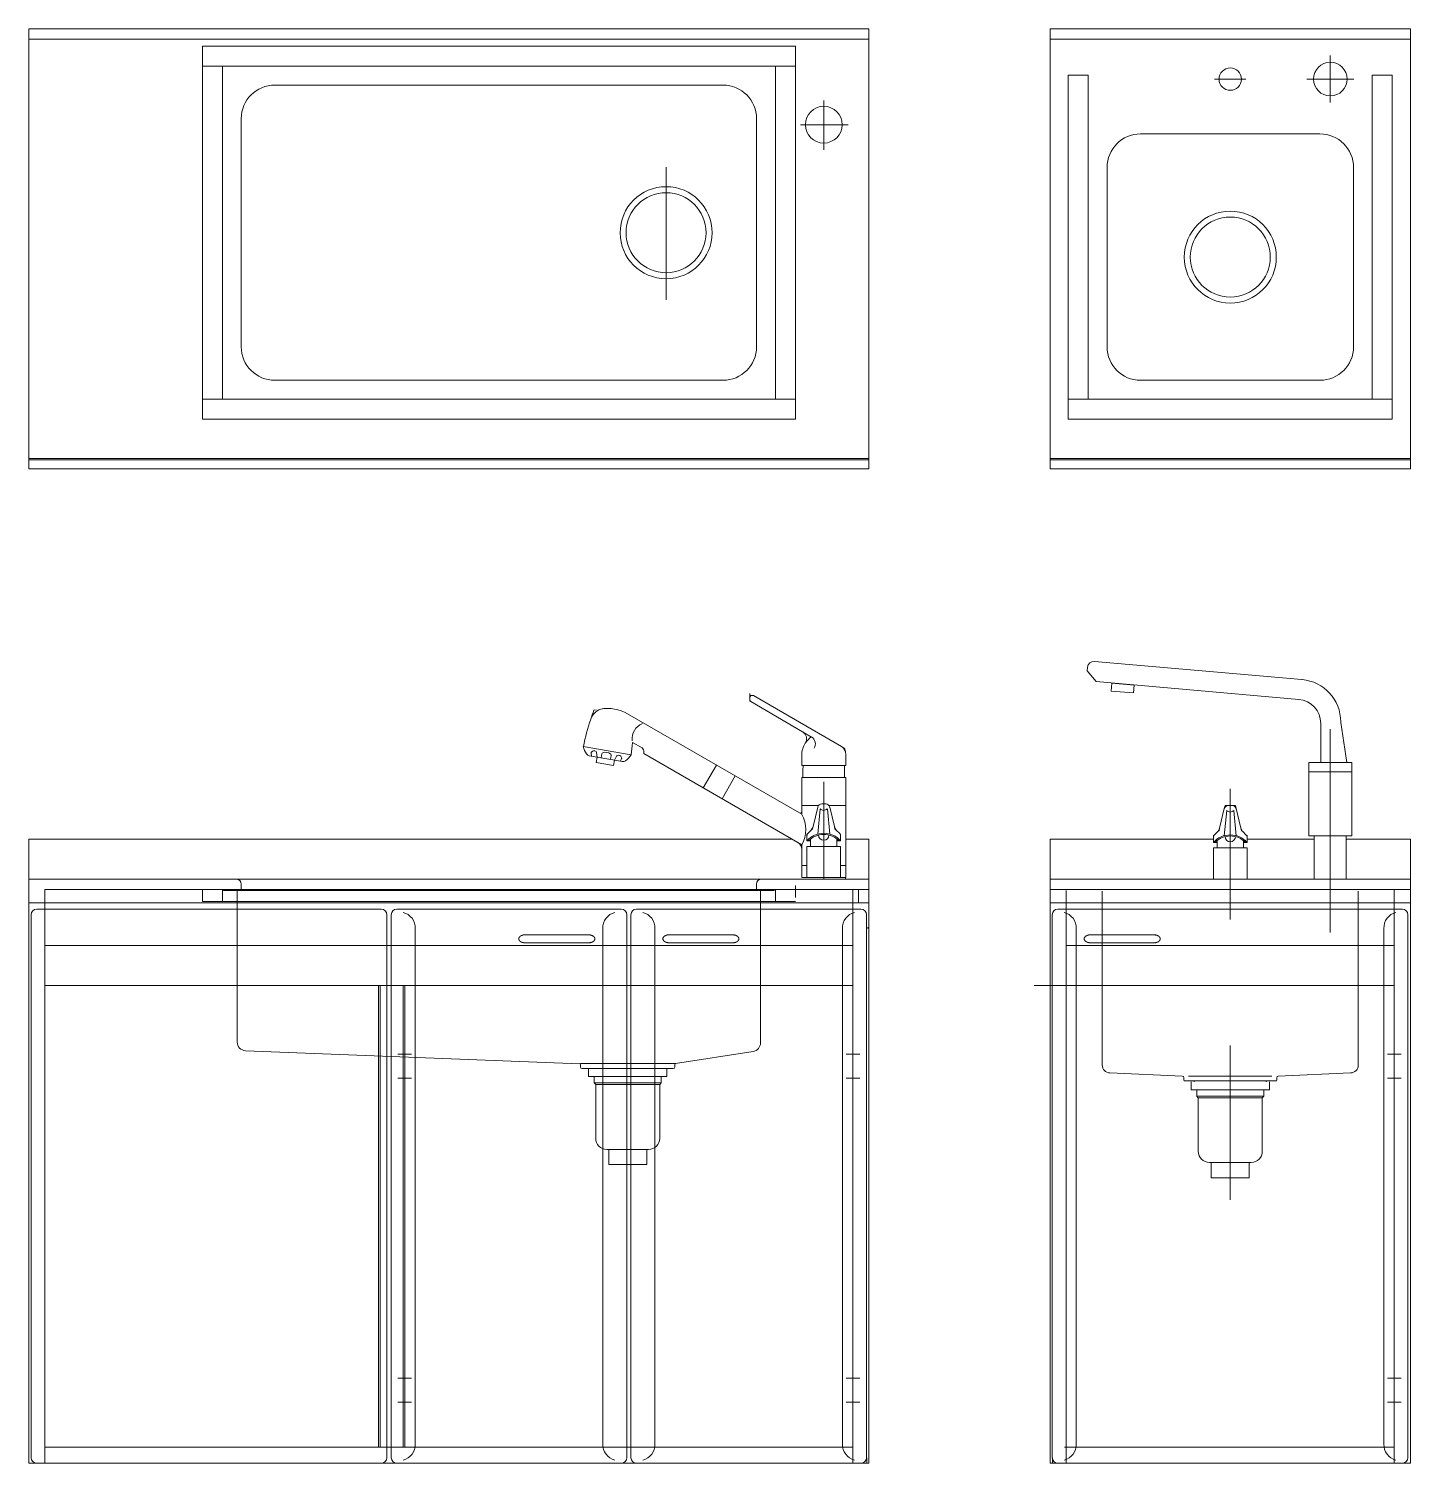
# Model space of a CAD drawing. Header units: metres. Extents: x 250.9 to 296.3, y -151.6 to -124.3.
# Drawn here: x 294.324 to 296.05, y -150.49 to -148.697 of the extents above; entities that cross this region are included whole.
import ezdxf

# ---------------------------------------------------------------- set-up
doc = ezdxf.new("R2010")
doc.units = ezdxf.units.M
doc.header["$MEASUREMENT"] = 0
doc.layers.add('A. muebles', color=152, linetype='Continuous', lineweight=15)

msp = doc.modelspace()

# ---------------------------------------------------------------- linework, layer by layer
at = {"layer": 'A. muebles'}
for p, q in [((295.3736, -148.6973), (294.3236, -148.6973)), ((294.3236, -148.6973), (294.3236, -148.7103)), ((294.3236, -148.7103), (294.3236, -149.2473)), ((294.3236, -148.7103), (295.3736, -148.7103)), ((295.3736, -148.6973), (295.3736, -149.2473)), ((296.0501, -148.6973), (295.6001, -148.6973)), ((295.6001, -148.6973), (295.6001, -148.7103)), ((295.6391, -148.7103), (295.6001, -148.7103)), ((295.6001, -148.7103), (295.6001, -149.2343)), ((296.0501, -148.7103), (295.6391, -148.7103)), ((296.0501, -148.6973), (296.0501, -148.7103)), ((296.0501, -148.7103), (296.0501, -149.2343)), ((294.5406, -148.7443), (294.5406, -148.7193)), ((294.5406, -148.7193), (295.2816, -148.7193)), ((295.2816, -148.7193), (295.2816, -148.7443)), ((294.5406, -149.1603), (294.5406, -148.7443)), ((294.5656, -148.7443), (294.5406, -148.7443)), ((294.5656, -148.7443), (294.5656, -149.1603)), ((295.2566, -148.7443), (294.5656, -148.7443)), ((295.2816, -148.7443), (295.2566, -148.7443)), ((295.2566, -148.7443), (295.2566, -149.1603)), ((295.2816, -149.1603), (295.2816, -148.7443)), ((295.9501, -148.7309), (295.9501, -148.7897)), ((295.6226, -148.7553), (295.6226, -149.1603)), ((295.6226, -148.7553), (295.6476, -148.7553)), ((295.6476, -149.1603), (295.6476, -148.7553)), ((295.8055, -148.7603), (295.8447, -148.7603)), ((295.9207, -148.7603), (295.9795, -148.7603)), ((296.0026, -148.7553), (296.0026, -149.1603)), ((296.0026, -148.7553), (296.0276, -148.7553)), ((296.0276, -149.1603), (296.0276, -148.7553)), ((295.1911, -148.7678), (294.6311, -148.7678)), ((295.3171, -148.8489), (295.3171, -148.7872)), ((294.5891, -148.8098), (294.5891, -149.0948)), ((295.2331, -149.0948), (295.2331, -148.8098)), ((295.3401, -148.8173), (295.2882, -148.8173)), ((295.3478, -148.8173), (295.3401, -148.8173)), ((295.9371, -148.8288), (295.7131, -148.8288)), ((295.1201, -148.8705), (295.1201, -149.0363)), ((295.6711, -148.8708), (295.6711, -149.0948)), ((295.9791, -149.0948), (295.9791, -148.8708)), ((294.6311, -149.1368), (295.1911, -149.1368)), ((295.7131, -149.1368), (295.9371, -149.1368)), ((294.5406, -149.1603), (294.5406, -149.1853)), ((294.5656, -149.1603), (294.5406, -149.1603)), ((295.2566, -149.1603), (294.5656, -149.1603)), ((295.2816, -149.1603), (295.2566, -149.1603)), ((295.2816, -149.1853), (295.2816, -149.1603)), ((295.6476, -149.1603), (295.6226, -149.1603)), ((295.6226, -149.1603), (295.6226, -149.1853)), ((296.0026, -149.1603), (295.6476, -149.1603)), ((296.0276, -149.1603), (296.0026, -149.1603)), ((296.0276, -149.1853), (296.0276, -149.1603)), ((294.5406, -149.1853), (295.2816, -149.1853)), ((295.6226, -149.1853), (296.0276, -149.1853)), ((294.3236, -149.2343), (295.3736, -149.2343)), ((295.3727, -149.2363), (294.3236, -149.2363)), ((295.3736, -149.2473), (294.3236, -149.2473)), ((295.6001, -149.2343), (295.6391, -149.2343)), ((295.6001, -149.2343), (295.6001, -149.2363)), ((295.6391, -149.2363), (295.6001, -149.2363)), ((295.6001, -149.2363), (295.6001, -149.2473)), ((295.6001, -149.2473), (295.6391, -149.2473)), ((295.6391, -149.2343), (296.0501, -149.2343)), ((296.0501, -149.2363), (295.6391, -149.2363)), ((295.6391, -149.2473), (296.0501, -149.2473)), ((296.0501, -149.2343), (296.0501, -149.2363)), ((296.0501, -149.2363), (296.0501, -149.2473)), ((295.6466, -149.4954), (295.6462, -149.4999)), ((295.6576, -149.5134), (295.6462, -149.4999)), ((295.6553, -149.4881), (295.9147, -149.5108)), ((295.6576, -149.5134), (295.9107, -149.5356)), ((295.6761, -149.5251), (295.677, -149.5151)), ((295.677, -149.5151), (295.7049, -149.5176)), ((295.7049, -149.5176), (295.704, -149.5275)), ((295.2246, -149.5335), (295.2246, -149.5283)), ((295.2246, -149.5358), (295.2246, -149.5335)), ((295.2246, -149.5376), (295.2246, -149.5358)), ((295.2291, -149.5309), (295.3394, -149.5945)), ((295.704, -149.5275), (295.6761, -149.5251)), ((295.0327, -149.5487), (295.0299, -149.5492)), ((295.2866, -149.6775), (295.072, -149.5536)), ((295.226, -149.5384), (295.2246, -149.5376)), ((295.2907, -149.5762), (295.226, -149.5384)), ((295.9381, -149.5655), (295.9381, -149.6143)), ((295.9631, -149.5643), (295.9631, -149.5636)), ((295.9706, -149.6143), (295.9631, -149.5643)), ((295.0782, -149.5895), (295.09, -149.5963)), ((295.3016, -149.5826), (295.2907, -149.5762)), ((295.9501, -149.5727), (295.9501, -149.8269)), ((295.0764, -149.605), (295.0166, -149.5945)), ((295.0241, -149.606), (295.0654, -149.6132)), ((295.0267, -149.6064), (295.0264, -149.6028)), ((295.0339, -149.6077), (295.0327, -149.6146)), ((295.0339, -149.6077), (295.0333, -149.6021)), ((295.0397, -149.6037), (295.0389, -149.6086)), ((295.0507, -149.6106), (295.0515, -149.6058)), ((295.0556, -149.6115), (295.0581, -149.6065)), ((295.0924, -149.6015), (295.0921, -149.6033)), ((295.0921, -149.6033), (295.2846, -149.7144)), ((295.2896, -149.6183), (295.2896, -149.6053)), ((295.3394, -149.5945), (295.3432, -149.5967)), ((295.3446, -149.6053), (295.3446, -149.6183)), ((295.0544, -149.6183), (295.0327, -149.6146)), ((295.0544, -149.6183), (295.0556, -149.6115)), ((295.0629, -149.6128), (295.0644, -149.6095)), ((295.1666, -149.6463), (295.1831, -149.6177)), ((295.2896, -149.6183), (295.2911, -149.6183)), ((295.3446, -149.6183), (295.2911, -149.6183)), ((295.2911, -149.6333), (295.2911, -149.6233)), ((295.3431, -149.6233), (295.3431, -149.6333)), ((295.9231, -149.6263), (295.9231, -149.6143)), ((295.9231, -149.6143), (295.9771, -149.6143)), ((295.9771, -149.6143), (295.9771, -149.6263)), ((295.2065, -149.6312), (295.19, -149.6598)), ((295.2896, -149.6333), (295.3446, -149.6333)), ((295.2896, -149.6758), (295.2896, -149.6333)), ((295.3171, -149.6384), (295.3171, -149.7603)), ((295.3446, -149.6333), (295.3446, -149.7583)), ((295.9231, -149.7063), (295.9231, -149.6263)), ((295.9231, -149.6263), (295.9771, -149.6263)), ((295.9771, -149.6263), (295.9771, -149.7043)), ((295.8251, -149.6472), (295.8251, -149.8106)), ((295.2866, -149.6775), (295.2896, -149.6792)), ((295.3105, -149.6683), (295.2896, -149.6683)), ((295.2896, -149.6792), (295.2896, -149.6758)), ((295.3096, -149.6701), (295.3037, -149.6946)), ((295.3096, -149.704), (295.3126, -149.6723)), ((295.3196, -149.6663), (295.3145, -149.6663)), ((295.3216, -149.6723), (295.3246, -149.704)), ((295.3446, -149.6683), (295.3236, -149.6683)), ((295.3304, -149.6946), (295.3245, -149.6701)), ((295.8176, -149.6721), (295.8117, -149.6966)), ((295.8186, -149.6683), (295.8176, -149.6721)), ((295.8176, -149.706), (295.8206, -149.6743)), ((295.8225, -149.6683), (295.8186, -149.6683)), ((295.8276, -149.6683), (295.8225, -149.6683)), ((295.8316, -149.6683), (295.8276, -149.6683)), ((295.8296, -149.6743), (295.8326, -149.706)), ((295.8325, -149.6721), (295.8316, -149.6683)), ((295.8384, -149.6966), (295.8325, -149.6721)), ((295.3031, -149.6973), (295.3011, -149.6993)), ((295.3037, -149.6946), (295.3031, -149.6973)), ((295.3311, -149.6973), (295.3304, -149.6946)), ((295.333, -149.6993), (295.3311, -149.6973)), ((295.8117, -149.6966), (295.8111, -149.6993)), ((295.8391, -149.6993), (295.8384, -149.6966)), ((294.3236, -149.7103), (295.2774, -149.7103)), ((294.3236, -149.7733), (294.3236, -149.7103)), ((295.2846, -149.7144), (295.2896, -149.7173)), ((295.2975, -149.7029), (295.2961, -149.7043)), ((295.2961, -149.7043), (295.2961, -149.7064)), ((295.2961, -149.7064), (295.2961, -149.7123)), ((295.2961, -149.7123), (295.3006, -149.7123)), ((295.3011, -149.6993), (295.2975, -149.7029)), ((295.3006, -149.7123), (295.3006, -149.7101)), ((295.3006, -149.7193), (295.3006, -149.7123)), ((295.3366, -149.7029), (295.333, -149.6993)), ((295.3336, -149.7123), (295.3336, -149.7101)), ((295.3336, -149.7123), (295.3381, -149.7123)), ((295.3336, -149.7193), (295.3336, -149.7123)), ((295.3381, -149.7043), (295.3366, -149.7029)), ((295.3381, -149.7064), (295.3381, -149.7043)), ((295.3381, -149.7123), (295.3381, -149.7064)), ((295.3446, -149.7103), (295.3736, -149.7103)), ((295.3736, -149.7103), (295.3736, -149.7898)), ((295.8041, -149.7103), (295.6001, -149.7103)), ((295.6001, -149.7103), (295.6001, -149.7733)), ((295.8055, -149.7049), (295.8041, -149.7063)), ((295.8041, -149.7063), (295.8041, -149.7084)), ((295.8041, -149.7084), (295.8041, -149.7143)), ((295.8041, -149.7143), (295.8086, -149.7143)), ((295.8091, -149.7013), (295.8055, -149.7049)), ((295.8086, -149.7143), (295.8086, -149.7121)), ((295.8086, -149.7213), (295.8086, -149.7143)), ((295.8111, -149.6993), (295.8091, -149.7013)), ((295.841, -149.7013), (295.8391, -149.6993)), ((295.8446, -149.7049), (295.841, -149.7013)), ((295.8416, -149.7143), (295.8416, -149.7121)), ((295.8416, -149.7213), (295.8416, -149.7143)), ((295.8416, -149.7143), (295.8461, -149.7143)), ((295.8461, -149.7063), (295.8446, -149.7049)), ((295.8461, -149.7084), (295.8461, -149.7063)), ((295.8461, -149.7143), (295.8461, -149.7084)), ((295.9301, -149.7103), (295.8461, -149.7103)), ((295.9301, -149.7063), (295.9231, -149.7063)), ((295.9301, -149.7063), (295.9701, -149.7063)), ((295.9301, -149.7603), (295.9301, -149.7063)), ((295.9771, -149.7063), (295.9701, -149.7063)), ((295.9701, -149.7063), (295.9701, -149.7603)), ((296.0501, -149.7103), (295.9701, -149.7103)), ((295.9771, -149.7043), (295.9771, -149.7063)), ((296.0501, -150.4903), (296.0501, -149.7103)), ((295.2896, -149.7231), (295.2896, -149.7173)), ((295.2896, -149.7583), (295.2896, -149.7231)), ((295.2961, -149.7583), (295.2961, -149.7193)), ((295.2961, -149.7193), (295.3381, -149.7193)), ((295.3381, -149.7193), (295.3381, -149.7583)), ((295.8041, -149.7213), (295.8461, -149.7213)), ((295.8041, -149.7603), (295.8041, -149.7213)), ((295.8461, -149.7213), (295.8461, -149.7603)), ((295.2961, -149.7433), (295.2896, -149.7433)), ((295.3446, -149.7433), (295.3381, -149.7433)), ((294.3236, -149.7603), (295.3736, -149.7603)), ((294.5891, -149.7733), (294.5891, -149.7663)), ((295.2331, -149.7733), (295.2331, -149.7663)), ((295.2816, -149.7833), (295.2816, -149.7683)), ((295.3446, -149.7583), (295.2896, -149.7583)), ((295.3381, -149.7583), (295.2961, -149.7583)), ((295.3441, -149.7583), (295.3441, -149.7603)), ((295.6001, -149.7603), (296.0501, -149.7603)), ((294.3236, -149.7898), (294.3236, -149.7733)), ((295.3536, -149.7733), (294.3436, -149.7733)), ((294.3436, -149.7908), (294.3436, -149.7733)), ((294.5406, -149.7733), (294.5406, -149.7883)), ((294.5656, -149.7883), (294.5656, -149.7733)), ((294.5671, -149.7743), (294.5671, -149.7733)), ((294.5671, -149.7743), (295.2391, -149.7743)), ((294.5841, -149.9637), (294.5841, -149.7753)), ((295.2381, -149.7753), (295.2381, -149.9648)), ((295.2551, -149.7743), (295.2391, -149.7743)), ((295.2551, -149.7733), (295.2551, -149.7743)), ((295.2566, -149.7733), (295.2566, -149.7883)), ((295.3606, -149.7733), (295.3536, -149.7733)), ((295.3536, -149.7733), (295.3536, -149.8433)), ((295.3536, -149.7898), (295.3536, -149.7733)), ((295.3606, -149.7898), (295.3606, -149.7733)), ((295.3736, -149.7733), (295.3606, -149.7733)), ((295.6001, -149.7733), (295.6001, -150.4903)), ((295.6201, -149.7733), (295.6001, -149.7733)), ((295.6201, -149.7733), (295.6001, -149.7733)), ((295.6001, -149.7733), (295.6001, -149.7898)), ((295.6001, -149.7733), (296.0301, -149.7733)), ((295.6201, -149.7883), (295.6201, -149.7743)), ((295.6651, -149.9925), (295.6651, -149.7753)), ((295.9851, -149.7753), (295.9851, -149.9925)), ((296.0301, -149.7733), (296.0301, -150.4703)), ((296.0371, -149.7733), (296.0301, -149.7733)), ((296.0501, -149.7733), (296.0301, -149.7733)), ((296.0371, -149.7733), (296.0501, -149.7733)), ((294.3236, -149.7898), (295.3606, -149.7898)), ((294.3236, -150.4903), (294.3236, -149.7898)), ((294.3266, -150.4833), (294.3266, -149.8048)), ((294.7641, -149.7978), (294.3336, -149.7978)), ((294.3436, -149.7978), (294.3436, -149.7908)), ((294.3436, -149.8433), (294.3436, -149.7978)), ((294.5406, -149.7883), (294.5656, -149.7883)), ((294.5656, -149.7883), (295.2566, -149.7883)), ((294.7711, -150.4833), (294.7711, -149.8048)), ((294.7766, -150.4833), (294.7766, -149.8048)), ((295.0641, -149.7978), (294.7836, -149.7978)), ((295.0711, -150.4833), (295.0711, -149.8048)), ((295.0761, -150.4833), (295.0761, -149.8048)), ((295.3636, -149.7978), (295.0831, -149.7978)), ((295.2566, -149.7883), (295.2816, -149.7883)), ((295.3606, -149.7898), (295.3736, -149.7898)), ((295.3706, -150.4833), (295.3706, -149.8048)), ((295.3736, -150.4903), (295.3736, -149.7898)), ((295.3736, -149.7898), (295.3736, -150.4903)), ((295.3736, -149.7898), (295.3736, -150.4903)), ((295.3736, -149.8207), (295.3736, -149.7898)), ((295.3736, -150.4903), (295.3736, -149.7898)), ((295.6001, -150.4903), (295.6001, -149.7898)), ((295.6001, -150.4903), (295.6001, -149.7898)), ((296.0501, -149.7898), (295.6001, -149.7898)), ((295.6001, -149.7898), (296.0501, -149.7898)), ((295.6001, -149.7898), (295.6001, -150.4903)), ((295.6026, -150.4833), (295.6026, -149.8048)), ((296.0401, -149.7978), (295.6096, -149.7978)), ((295.6201, -149.7898), (295.6201, -149.7883)), ((295.6201, -149.8943), (295.6201, -149.7898)), ((296.0471, -150.4833), (296.0471, -149.8048)), ((294.8066, -150.4663), (294.8066, -149.8218)), ((295.0411, -150.4663), (295.0411, -149.8218)), ((295.1061, -150.4663), (295.1061, -149.8218)), ((295.3406, -149.8218), (295.3406, -150.4663)), ((295.3723, -149.822), (295.3723, -149.8207)), ((295.3736, -149.8207), (295.3723, -149.8207)), ((295.6326, -150.4663), (295.6326, -149.8218)), ((296.0171, -149.8218), (296.0171, -150.4663)), ((294.944, -149.8298), (295.023, -149.8298)), ((294.944, -149.8398), (295.023, -149.8398)), ((295.1241, -149.8298), (295.2031, -149.8298)), ((295.1241, -149.8398), (295.2031, -149.8398)), ((295.6506, -149.8298), (295.7296, -149.8298)), ((295.6506, -149.8398), (295.7296, -149.8398)), ((294.3436, -149.8433), (295.3536, -149.8433)), ((294.3436, -149.8943), (294.3436, -149.8433)), ((295.3536, -149.8433), (295.3536, -149.8943)), ((296.0301, -149.8433), (295.6201, -149.8433)), ((294.3436, -149.8933), (294.7586, -149.8933)), ((294.3436, -149.8943), (294.3436, -150.4703)), ((294.7586, -149.8933), (294.7916, -149.8933)), ((294.7606, -149.8933), (294.7606, -150.4703)), ((294.7626, -150.4703), (294.7626, -149.8933)), ((294.7916, -150.4703), (294.7916, -149.8933)), ((294.7916, -149.8933), (294.7936, -149.8933)), ((294.7936, -149.8933), (295.3536, -149.8933)), ((294.7936, -150.4703), (294.7936, -149.8933)), ((295.3536, -150.4703), (295.3536, -149.8943)), ((295.6201, -149.8933), (295.5801, -149.8933)), ((295.6201, -149.8933), (296.0301, -149.8933)), ((295.6201, -150.4703), (295.6201, -149.8943)), ((294.5946, -149.9747), (295.0121, -149.9909)), ((294.7849, -149.9788), (294.8021, -149.9788)), ((295.2288, -149.9756), (295.1319, -149.9907)), ((295.3449, -149.9788), (295.3621, -149.9788)), ((295.8251, -149.968), (295.8251, -150.1611)), ((296.0214, -149.9788), (296.0386, -149.9788)), ((295.0131, -149.995), (295.0131, -149.9919)), ((295.1311, -149.9908), (295.0133, -149.9908)), ((295.0721, -149.997), (295.0151, -149.997)), ((295.0231, -150.007), (295.0231, -149.997)), ((295.0721, -149.997), (295.1291, -149.997)), ((295.1211, -150.007), (295.1211, -149.997)), ((295.1311, -149.995), (295.1311, -149.9917)), ((294.7849, -150.0088), (294.8021, -150.0088)), ((295.0286, -150.007), (295.0231, -150.007)), ((295.0286, -150.007), (295.1156, -150.007)), ((295.0301, -150.007), (295.0301, -150.015)), ((295.0301, -150.015), (295.0321, -150.017)), ((295.0301, -150.015), (295.1141, -150.015)), ((295.0321, -150.084), (295.0321, -150.017)), ((295.0321, -150.017), (295.1121, -150.017)), ((295.1121, -150.017), (295.1141, -150.015)), ((295.1121, -150.084), (295.1121, -150.017)), ((295.1141, -150.015), (295.1141, -150.007)), ((295.1156, -150.007), (295.1211, -150.007)), ((295.3449, -150.0088), (295.3621, -150.0088)), ((295.6747, -150.0025), (295.7651, -150.0064)), ((295.7671, -150.0114), (295.7671, -150.0084)), ((295.7801, -150.0124), (295.7681, -150.0124)), ((295.773, -150.0064), (295.8772, -150.0064)), ((295.7761, -150.0234), (295.7761, -150.0134)), ((295.8251, -150.0124), (295.7801, -150.0124)), ((295.7801, -150.0134), (295.7801, -150.0124)), ((295.8701, -150.0124), (295.8251, -150.0124)), ((295.8821, -150.0124), (295.8701, -150.0124)), ((295.8701, -150.0134), (295.8701, -150.0124)), ((295.8741, -150.0234), (295.8741, -150.0134)), ((295.8831, -150.0084), (295.8831, -150.0114)), ((295.885, -150.0064), (295.9754, -150.0025)), ((296.0214, -150.0088), (296.0386, -150.0088)), ((295.7816, -150.0234), (295.7761, -150.0234)), ((295.7816, -150.0234), (295.8686, -150.0234)), ((295.7831, -150.0234), (295.7831, -150.0314)), ((295.7831, -150.0314), (295.8671, -150.0314)), ((295.7831, -150.0314), (295.7851, -150.0334)), ((295.7851, -150.0334), (295.8651, -150.0334)), ((295.7851, -150.1004), (295.7851, -150.0334)), ((295.8651, -150.0334), (295.8671, -150.0314)), ((295.8651, -150.1004), (295.8651, -150.0334)), ((295.8671, -150.0314), (295.8671, -150.0234)), ((295.8686, -150.0234), (295.8741, -150.0234)), ((295.0484, -150.098), (295.0461, -150.098)), ((295.0484, -150.117), (295.0484, -150.098)), ((295.0484, -150.098), (295.0958, -150.098)), ((295.0958, -150.117), (295.0958, -150.098)), ((295.0958, -150.098), (295.0981, -150.098)), ((295.0484, -150.117), (295.0958, -150.117)), ((295.8014, -150.1144), (295.7991, -150.1144)), ((295.8014, -150.1144), (295.8488, -150.1144)), ((295.8014, -150.1334), (295.8014, -150.1144)), ((295.8488, -150.1144), (295.8511, -150.1144)), ((295.8488, -150.1334), (295.8488, -150.1144)), ((295.8014, -150.1334), (295.8488, -150.1334)), ((294.7849, -150.3838), (294.8021, -150.3838)), ((295.3449, -150.3838), (295.3621, -150.3838)), ((296.0214, -150.3838), (296.0386, -150.3838)), ((294.7849, -150.4138), (294.8021, -150.4138)), ((295.3449, -150.4138), (295.3621, -150.4138)), ((296.0214, -150.4138), (296.0386, -150.4138)), ((294.3436, -150.4703), (294.3436, -150.4903)), ((294.3436, -150.4703), (294.7586, -150.4703)), ((294.7586, -150.4703), (294.7916, -150.4703)), ((294.7916, -150.4703), (294.7936, -150.4703)), ((294.7936, -150.4703), (295.3536, -150.4703)), ((295.3536, -150.4903), (295.3536, -150.4703)), ((295.3708, -150.4903), (295.3708, -150.4833)), ((295.6028, -150.4833), (295.6028, -150.4903)), ((295.6028, -150.4833), (295.6028, -150.4903)), ((295.6181, -150.4703), (295.6201, -150.4703)), ((295.6201, -150.4703), (296.0301, -150.4703)), ((295.6201, -150.4903), (295.6201, -150.4703)), ((296.0301, -150.4903), (296.0301, -150.4703)), ((294.3436, -150.4903), (294.3236, -150.4903)), ((294.3336, -150.4903), (294.3236, -150.4903)), ((294.3436, -150.4903), (294.3336, -150.4903)), ((295.0761, -150.4903), (294.3436, -150.4903)), ((295.3536, -150.4903), (295.0711, -150.4903)), ((295.3536, -150.4903), (295.3736, -150.4903)), ((295.3536, -150.4903), (295.3636, -150.4903)), ((295.3706, -150.4903), (295.3736, -150.4903)), ((296.0301, -150.4903), (295.6001, -150.4903)), ((296.0301, -150.4903), (295.6001, -150.4903)), ((296.0301, -150.4903), (295.6096, -150.4903)), ((296.0501, -150.4903), (296.0301, -150.4903)), ((296.0301, -150.4903), (296.0401, -150.4903)), ((296.0301, -150.4903), (296.0501, -150.4903)), ((296.0401, -150.4903), (296.0501, -150.4903)), ((296.0471, -150.4903), (296.0501, -150.4903))]:
    msp.add_line(p, q, dxfattribs=at)
for centre, radius in [((295.8251, -148.7603), 0.014), ((295.9501, -148.7603), 0.021), ((295.3171, -148.8173), 0.023), ((295.1201, -148.9523), 0.0575), ((295.1201, -148.9523), 0.05), ((295.8251, -148.9828), 0.0575), ((295.8251, -148.9828), 0.05)]:
    msp.add_circle(centre, radius, dxfattribs=at)
for centre, radius, start, end in [((294.6311, -148.8098), 0.042, 90, 180), ((295.1911, -148.8098), 0.042, 0, 90), ((295.7131, -148.8708), 0.042, 90, 180), ((295.9371, -148.8708), 0.042, 0, 90), ((294.6311, -149.0948), 0.042, 180, 270), ((295.1911, -149.0948), 0.042, 270, 0), ((295.7131, -149.0948), 0.042, 180, 270), ((295.9371, -149.0948), 0.042, 270, 0), ((295.6546, -149.4961), 0.008, 85, 175), ((295.9101, -149.5636), 0.053, 0, 85), ((295.2276, -149.5335), 0.003, 60.0374, 180), ((295.2276, -149.5358), 0.003, 180, 239.7033), ((295.9081, -149.5655), 0.03, 0, 85), ((295.0448, -149.5668), 0.02, 100, 161.5593), ((295.3171, -149.6576), 0.307, 159.3116, 161.5593), ((295.3171, -149.6576), 0.307, 159.3116, 159.8502), ((295.047, -149.5969), 0.05, 60, 100), ((295.3171, -149.6576), 0.307, 161.5593, 168.1334), ((295.0975, -149.5845), 0.0199, 110.4772, 187.9605), ((294.7725, -149.5616), 0.307, 351.8667, 354.7818), ((295.2857, -149.5848), 0.01, 326.8854, 59.7033), ((295.3171, -149.6053), 0.0275, 124.1929, 146.8854), ((295.2966, -149.5912), 0.01, 326.8854, 59.7033), ((295.049, -149.5854), 0.0337, 195.6489, 213.0698), ((295.025, -149.601), 0.005, 213.0698, 260), ((295.0284, -149.6027), 0.002, 143.2398, 185), ((295.03, -149.6039), 0.00406, 49.3757, 143.2398), ((295.0313, -149.6023), 0.002, 6.0654, 49.3757), ((295.0417, -149.6041), 0.002, 110, 170), ((295.0444, -149.6116), 0.01, 50, 110), ((295.0496, -149.6054), 0.002, 350, 50), ((295.0599, -149.6074), 0.002, 110.5877, 153.9346), ((295.0606, -149.6093), 0.00406, 16.7969, 110.5877), ((295.049, -149.5854), 0.0337, 306.9302, 324.3511), ((295.0875, -149.6006), 0.005, 350, 60), ((295.3171, -149.6053), 0.0275, 146.8854, 180), ((295.3344, -149.6032), 0.01, 6.9535, 60.0374), ((295.3171, -149.6053), 0.0275, 6.9535, 18.2708), ((295.3171, -149.6053), 0.0275, 0, 6.9535), ((295.0626, -149.6087), 0.002, 335, 16.7969), ((295.0662, -149.6083), 0.005, 260, 306.9302), ((295.3171, -149.6233), 0.026, 168.9125, 180), ((295.3171, -149.6233), 0.026, 0, 11.0865), ((295.2876, -149.6758), 0.002, 240, 0), ((295.2566, -149.6983), 0.0381, 329.9749, 30.0251), ((295.3145, -149.6713), 0.005, 90, 166.3995), ((295.3169, -149.6686), 0.00572, 220.5277, 319.4723), ((295.3196, -149.6713), 0.005, 13.6005, 90), ((295.8225, -149.6733), 0.005, 90, 166.3995), ((295.8249, -149.6706), 0.00572, 220.5277, 319.4723), ((295.8276, -149.6733), 0.005, 13.6005, 90), ((295.294, -149.6922), 0.01, 315, 346.3995), ((295.3401, -149.6922), 0.01, 193.6005, 225), ((295.802, -149.6942), 0.01, 315, 346.3995), ((295.8481, -149.6942), 0.01, 193.6005, 225), ((295.2796, -149.7231), 0.01, 0, 60), ((295.3011, -149.7064), 0.005, 135, 180), ((295.3171, -149.7312), 0.0283, 42.0205, 137.9795), ((295.3171, -149.7309), 0.0266, 44.3327, 135.6673), ((295.3171, -149.7051), 0.0065, 180, 0), ((295.3331, -149.7064), 0.005, 0, 45), ((295.8091, -149.7084), 0.005, 135, 180), ((295.8251, -149.7332), 0.0283, 42.0205, 137.9795), ((295.8251, -149.7329), 0.0266, 44.3327, 135.6673), ((295.8251, -149.7071), 0.0065, 180, 0), ((295.8411, -149.7084), 0.005, 0, 45), ((294.5831, -149.7663), 0.006, 0, 90), ((295.2391, -149.7663), 0.006, 90, 180), ((294.5831, -149.7753), 0.001, 0, 90), ((295.2391, -149.7753), 0.001, 90, 180), ((294.3336, -149.8048), 0.007, 90, 180), ((294.7641, -149.8048), 0.007, 0, 90), ((294.7836, -149.8048), 0.007, 90, 180), ((294.7866, -149.8212), 0.02, 358.1047, 75.6351), ((295.061, -149.8212), 0.02, 104.3649, 181.8953), ((295.0641, -149.8048), 0.007, 0, 90), ((295.0831, -149.8048), 0.007, 90, 180), ((295.0861, -149.8212), 0.02, 358.1047, 75.6351), ((295.3605, -149.8212), 0.02, 104.3649, 181.8953), ((295.3636, -149.8048), 0.007, 0, 90), ((295.6096, -149.8048), 0.007, 90, 180), ((295.6126, -149.8212), 0.02, 358.1047, 75.6351), ((296.037, -149.8212), 0.02, 104.3649, 181.8953), ((296.0401, -149.8048), 0.007, 0, 90), ((294.9395, -149.8349), 0.00355, 169.2276, 176.3337), ((294.9385, -149.8348), 0.00248, 176.3337, 180.4016), ((294.9391, -149.8348), 0.0031, 180.0043, 184.8762), ((294.9392, -149.8348), 0.00322, 184.8762, 191.144), ((294.9405, -149.8353), 0.00456, 159.9859, 162.2957), ((294.939, -149.8348), 0.00294, 162.2957, 169.2276), ((294.9393, -149.8348), 0.0033, 191.144, 198.9148), ((294.9389, -149.8347), 0.00285, 156.2904, 159.9859), ((294.9396, -149.8347), 0.0036, 198.9148, 201.8365), ((294.9395, -149.8347), 0.00355, 201.8365, 204.8009), ((294.9409, -149.8356), 0.00507, 154.2156, 156.2904), ((294.9399, -149.8346), 0.00391, 204.8009, 207.4949), ((294.9413, -149.8359), 0.00554, 148.7675, 150.7394), ((294.9391, -149.8347), 0.00303, 150.7394, 154.2156), ((294.9398, -149.8346), 0.00382, 207.4949, 210.249), ((294.9393, -149.8347), 0.00328, 145.3183, 148.7675), ((294.9401, -149.8344), 0.00421, 210.249, 212.9371), ((294.9418, -149.8364), 0.00625, 143.5086, 145.3183), ((294.9401, -149.8344), 0.00419, 212.9371, 215.6392), ((294.9405, -149.8341), 0.00466, 215.6392, 218.066), ((294.9396, -149.8348), 0.00355, 140.3174, 143.5086), ((294.9405, -149.8342), 0.00462, 218.066, 220.5145), ((294.9425, -149.8372), 0.00725, 138.7563, 140.3174), ((294.9409, -149.8338), 0.00518, 220.5145, 222.6983), ((294.9399, -149.8349), 0.00387, 135.7052, 138.7563), ((294.9429, -149.8379), 0.00805, 134.1771, 135.7052), ((294.9408, -149.8339), 0.0051, 222.6983, 225.1094), ((294.9413, -149.8334), 0.00571, 225.1094, 227.2623), ((294.9402, -149.8351), 0.00421, 131.2527, 134.1771), ((294.9412, -149.8335), 0.00562, 227.2623, 229.4512), ((294.9437, -149.839), 0.00941, 129.9449, 131.2527), ((294.9417, -149.8329), 0.00636, 229.4512, 231.3863), ((294.9405, -149.8353), 0.00454, 127.2354, 129.9449), ((294.9416, -149.833), 0.00622, 231.3863, 233.3637), ((294.9444, -149.8403), 0.0109, 126.0564, 127.2354), ((294.9421, -149.8324), 0.00705, 233.3637, 235.2562), ((294.9409, -149.8356), 0.00498, 123.3768, 126.0564), ((294.9419, -149.8326), 0.00681, 235.2562, 237.2153), ((294.9449, -149.8416), 0.0123, 122.2893, 123.3768), ((294.9424, -149.8318), 0.00774, 237.2153, 238.9394), ((294.9412, -149.8358), 0.00531, 119.7768, 122.2893), ((294.9423, -149.8321), 0.00744, 238.9394, 240.7328), ((294.9457, -149.8437), 0.0144, 118.8533, 119.7768), ((294.9428, -149.8311), 0.00854, 240.7328, 242.2949), ((294.9415, -149.8361), 0.00573, 116.442, 118.8533), ((294.9426, -149.8314), 0.00814, 242.2949, 244.0521), ((294.946, -149.8452), 0.0159, 115.5415, 116.442), ((294.9431, -149.8305), 0.00922, 244.0521, 245.6038), ((294.9418, -149.8363), 0.00609, 113.1929, 115.5415), ((294.9429, -149.8309), 0.00873, 245.6038, 247.242), ((294.9466, -149.8475), 0.0183, 112.4105, 113.1929), ((294.9434, -149.8298), 0.00997, 247.242, 248.6765), ((294.9421, -149.8365), 0.0064, 110.1778, 112.4105), ((294.9432, -149.8303), 0.00939, 248.6765, 250.2), ((294.947, -149.85), 0.0207, 109.4685, 110.1778), ((294.9436, -149.8292), 0.0106, 250.2, 252.3417), ((294.9427, -149.8377), 0.0077, 106.5271, 109.4685), ((294.9435, -149.8294), 0.0103, 252.3417, 254.5296), ((294.9453, -149.8466), 0.017, 105.1972, 106.5271), ((294.9438, -149.8283), 0.0115, 254.5296, 256.498), ((294.943, -149.8381), 0.00817, 102.4273, 105.1972), ((294.9438, -149.8286), 0.0112, 256.498, 258.5704), ((294.9448, -149.8461), 0.0164, 100.5124, 102.4273), ((294.9439, -149.8276), 0.0122, 258.5704, 261.1432), ((294.9435, -149.8392), 0.00935, 97.1645, 100.5124), ((294.9439, -149.8278), 0.012, 261.1432, 263.747), ((294.9441, -149.8439), 0.0141, 90.9665, 97.1645), ((294.944, -149.8271), 0.0128, 263.747, 269.9322), ((294.944, -149.8271), 0.0128, 269.9322, 270.6189), ((295.023, -149.8426), 0.0128, 83.747, 90.6189), ((295.0229, -149.8257), 0.0141, 270.9665, 277.1645), ((295.0231, -149.8419), 0.012, 81.1432, 83.747), ((295.0235, -149.8304), 0.00935, 277.1645, 280.5124), ((295.0231, -149.842), 0.0122, 78.5704, 81.1432), ((295.0222, -149.8235), 0.0164, 280.5124, 282.4273), ((295.0233, -149.841), 0.0112, 76.498, 78.5704), ((295.024, -149.8315), 0.00817, 282.4273, 285.1972), ((295.0232, -149.8413), 0.0115, 74.5296, 76.498), ((295.0217, -149.823), 0.017, 285.1972, 286.5271), ((295.0235, -149.8402), 0.0103, 72.3417, 74.5296), ((295.0243, -149.8319), 0.0077, 286.5271, 289.4685), ((295.0234, -149.8404), 0.0106, 70.2, 72.3417), ((295.02, -149.8197), 0.0207, 289.4685, 290.1778), ((295.0238, -149.8393), 0.00939, 68.6765, 70.2), ((295.0249, -149.8331), 0.0064, 290.1778, 292.4105), ((295.0236, -149.8399), 0.00997, 67.242, 68.6765), ((295.0204, -149.8221), 0.0183, 292.4105, 293.1929), ((295.0241, -149.8387), 0.00873, 65.6038, 67.242), ((295.0252, -149.8333), 0.00609, 293.1929, 295.5415), ((295.0239, -149.8392), 0.00922, 64.0521, 65.6038), ((295.021, -149.8245), 0.0159, 295.5415, 296.442), ((295.0244, -149.8382), 0.00814, 62.2949, 64.0521), ((295.0255, -149.8336), 0.00573, 296.442, 298.8533), ((295.0242, -149.8386), 0.00854, 60.7328, 62.2949), ((295.0213, -149.8259), 0.0144, 298.8533, 299.7768), ((295.0247, -149.8376), 0.00744, 58.9394, 60.7328), ((295.0258, -149.8339), 0.00531, 299.7768, 302.2893), ((295.0246, -149.8378), 0.00774, 57.2153, 58.9394), ((295.0221, -149.828), 0.0123, 302.2893, 303.3768), ((295.0251, -149.8371), 0.00681, 55.2562, 57.2153), ((295.0261, -149.8341), 0.00498, 303.3768, 306.0564), ((295.0249, -149.8373), 0.00705, 53.3637, 55.2562), ((295.0226, -149.8293), 0.0109, 306.0564, 307.2354), ((295.0254, -149.8366), 0.00622, 51.3863, 53.3637), ((295.0265, -149.8344), 0.00454, 307.2354, 309.9449), ((295.0253, -149.8367), 0.00636, 49.4512, 51.3863), ((295.0233, -149.8306), 0.00941, 309.9449, 311.2527), ((295.0258, -149.8361), 0.00562, 47.2623, 49.4512), ((295.0268, -149.8345), 0.00421, 311.2527, 314.1771), ((295.0257, -149.8362), 0.00571, 45.1094, 47.2623), ((295.0241, -149.8318), 0.00805, 314.1771, 315.7052), ((295.0262, -149.8358), 0.0051, 42.6983, 45.1094), ((295.0261, -149.8358), 0.00518, 40.5145, 42.6983), ((295.0271, -149.8347), 0.00387, 315.7052, 318.7563), ((295.0245, -149.8325), 0.00725, 318.7563, 320.3174), ((295.0265, -149.8355), 0.00462, 38.066, 40.5145), ((295.0274, -149.8348), 0.00355, 320.3174, 323.5086), ((295.0265, -149.8355), 0.00466, 35.6392, 38.066), ((295.0252, -149.8332), 0.00625, 323.5086, 325.3183), ((295.0269, -149.8352), 0.00419, 32.9371, 35.6392), ((295.0269, -149.8352), 0.00421, 30.249, 32.9371), ((295.0277, -149.8349), 0.00328, 325.3183, 328.7675), ((295.0272, -149.835), 0.00382, 27.4949, 30.249), ((295.0257, -149.8337), 0.00554, 328.7675, 330.7394), ((295.0271, -149.8351), 0.00391, 24.8009, 27.4949), ((295.0261, -149.8341), 0.00507, 334.2156, 336.2904), ((295.0279, -149.835), 0.00303, 330.7394, 334.2156), ((295.0275, -149.8349), 0.00355, 21.8365, 24.8009), ((295.0281, -149.835), 0.00285, 336.2904, 339.9859), ((295.0274, -149.8349), 0.0036, 18.9148, 21.8365), ((295.0277, -149.8348), 0.0033, 11.144, 18.9148), ((295.0265, -149.8344), 0.00456, 339.9859, 342.2957), ((295.0278, -149.8348), 0.00322, 4.8762, 11.144), ((295.0275, -149.8348), 0.00355, 349.2276, 356.3337), ((295.0281, -149.8349), 0.00294, 342.2957, 349.2276), ((295.0279, -149.8348), 0.0031, 0.0043, 4.8762), ((295.0285, -149.8348), 0.00248, 356.3337, 0.4016), ((295.119, -149.8348), 0.00294, 162.2957, 169.2276), ((295.1196, -149.8349), 0.00355, 169.2276, 176.3337), ((295.1185, -149.8348), 0.00248, 176.3337, 180.4016), ((295.1192, -149.8348), 0.0031, 180.0043, 184.8762), ((295.1193, -149.8348), 0.00322, 184.8762, 191.144), ((295.1194, -149.8348), 0.0033, 191.144, 198.9148), ((295.1205, -149.8353), 0.00456, 159.9859, 162.2957), ((295.1196, -149.8347), 0.0036, 198.9148, 201.8365), ((295.121, -149.8356), 0.00507, 154.2156, 156.2904), ((295.1189, -149.8347), 0.00285, 156.2904, 159.9859), ((295.1196, -149.8347), 0.00355, 201.8365, 204.8009), ((295.1191, -149.8347), 0.00303, 150.7394, 154.2156), ((295.1199, -149.8346), 0.00391, 204.8009, 207.4949), ((295.1213, -149.8359), 0.00554, 148.7675, 150.7394), ((295.1198, -149.8346), 0.00382, 207.4949, 210.249), ((295.1202, -149.8344), 0.00421, 210.249, 212.9371), ((295.1194, -149.8347), 0.00328, 145.3183, 148.7675), ((295.1202, -149.8344), 0.00419, 212.9371, 215.6392), ((295.1218, -149.8364), 0.00625, 143.5086, 145.3183), ((295.1197, -149.8348), 0.00355, 140.3174, 143.5086), ((295.1205, -149.8341), 0.00466, 215.6392, 218.066), ((295.1225, -149.8372), 0.00725, 138.7563, 140.3174), ((295.1205, -149.8342), 0.00462, 218.066, 220.5145), ((295.1209, -149.8338), 0.00518, 220.5145, 222.6983), ((295.12, -149.8349), 0.00387, 135.7052, 138.7563), ((295.1209, -149.8339), 0.0051, 222.6983, 225.1094), ((295.123, -149.8379), 0.00805, 134.1771, 135.7052), ((295.1213, -149.8334), 0.00571, 225.1094, 227.2623), ((295.1203, -149.8351), 0.00421, 131.2527, 134.1771), ((295.1213, -149.8335), 0.00562, 227.2623, 229.4512), ((295.1237, -149.839), 0.00941, 129.9449, 131.2527), ((295.1217, -149.8329), 0.00636, 229.4512, 231.3863), ((295.1206, -149.8353), 0.00454, 127.2354, 129.9449), ((295.1244, -149.8403), 0.0109, 126.0564, 127.2354), ((295.1216, -149.833), 0.00622, 231.3863, 233.3637), ((295.1221, -149.8324), 0.00705, 233.3637, 235.2562), ((295.121, -149.8356), 0.00498, 123.3768, 126.0564), ((295.122, -149.8326), 0.00681, 235.2562, 237.2153), ((295.125, -149.8416), 0.0123, 122.2893, 123.3768), ((295.1225, -149.8318), 0.00774, 237.2153, 238.9394), ((295.1213, -149.8358), 0.00531, 119.7768, 122.2893), ((295.1224, -149.8321), 0.00744, 238.9394, 240.7328), ((295.1258, -149.8437), 0.0144, 118.8533, 119.7768), ((295.1229, -149.8311), 0.00854, 240.7328, 242.2949), ((295.1216, -149.8361), 0.00573, 116.442, 118.8533), ((295.1227, -149.8314), 0.00814, 242.2949, 244.0521), ((295.1261, -149.8452), 0.0159, 115.5415, 116.442), ((295.1232, -149.8305), 0.00922, 244.0521, 245.6038), ((295.1219, -149.8363), 0.00609, 113.1929, 115.5415), ((295.123, -149.8309), 0.00873, 245.6038, 247.242), ((295.1267, -149.8475), 0.0183, 112.4105, 113.1929), ((295.1235, -149.8298), 0.00997, 247.242, 248.6765), ((295.1222, -149.8365), 0.0064, 110.1778, 112.4105), ((295.1232, -149.8303), 0.00939, 248.6765, 250.2), ((295.1271, -149.85), 0.0207, 109.4685, 110.1778), ((295.1236, -149.8292), 0.0106, 250.2, 252.3417), ((295.1228, -149.8377), 0.0077, 106.5271, 109.4685), ((295.1236, -149.8294), 0.0103, 252.3417, 254.5296), ((295.1254, -149.8466), 0.017, 105.1972, 106.5271), ((295.1239, -149.8283), 0.0115, 254.5296, 256.498), ((295.1231, -149.8381), 0.00817, 102.4273, 105.1972), ((295.1238, -149.8286), 0.0112, 256.498, 258.5704), ((295.1248, -149.8461), 0.0164, 100.5124, 102.4273), ((295.124, -149.8276), 0.0122, 258.5704, 261.1432), ((295.1236, -149.8392), 0.00935, 97.1645, 100.5124), ((295.124, -149.8278), 0.012, 261.1432, 263.747), ((295.1242, -149.8439), 0.0141, 90.9665, 97.1645), ((295.1241, -149.8271), 0.0128, 263.747, 269.9322), ((295.1241, -149.8271), 0.0128, 269.9322, 270.6189), ((295.2031, -149.8426), 0.0128, 83.747, 90.6189), ((295.203, -149.8257), 0.0141, 270.9665, 277.1645), ((295.2031, -149.8419), 0.012, 81.1432, 83.747), ((295.2036, -149.8304), 0.00935, 277.1645, 280.5124), ((295.2031, -149.842), 0.0122, 78.5704, 81.1432), ((295.2023, -149.8235), 0.0164, 280.5124, 282.4273), ((295.2033, -149.841), 0.0112, 76.498, 78.5704), ((295.204, -149.8315), 0.00817, 282.4273, 285.1972), ((295.2032, -149.8413), 0.0115, 74.5296, 76.498), ((295.2017, -149.823), 0.017, 285.1972, 286.5271), ((295.2035, -149.8402), 0.0103, 72.3417, 74.5296), ((295.2044, -149.8319), 0.0077, 286.5271, 289.4685), ((295.2035, -149.8404), 0.0106, 70.2, 72.3417), ((295.2, -149.8197), 0.0207, 289.4685, 290.1778), ((295.2039, -149.8393), 0.00939, 68.6765, 70.2), ((295.205, -149.8331), 0.0064, 290.1778, 292.4105), ((295.2037, -149.8399), 0.00997, 67.242, 68.6765), ((295.2004, -149.8221), 0.0183, 292.4105, 293.1929), ((295.2042, -149.8387), 0.00873, 65.6038, 67.242), ((295.2052, -149.8333), 0.00609, 293.1929, 295.5415), ((295.2039, -149.8392), 0.00922, 64.0521, 65.6038), ((295.201, -149.8245), 0.0159, 295.5415, 296.442), ((295.2044, -149.8382), 0.00814, 62.2949, 64.0521), ((295.2055, -149.8336), 0.00573, 296.442, 298.8533), ((295.2042, -149.8386), 0.00854, 60.7328, 62.2949), ((295.2013, -149.8259), 0.0144, 298.8533, 299.7768), ((295.2048, -149.8376), 0.00744, 58.9394, 60.7328), ((295.2059, -149.8339), 0.00531, 299.7768, 302.2893), ((295.2046, -149.8378), 0.00774, 57.2153, 58.9394), ((295.2022, -149.828), 0.0123, 302.2893, 303.3768), ((295.2051, -149.8371), 0.00681, 55.2562, 57.2153), ((295.2062, -149.8341), 0.00498, 303.3768, 306.0564), ((295.205, -149.8373), 0.00705, 53.3637, 55.2562), ((295.2027, -149.8293), 0.0109, 306.0564, 307.2354), ((295.2055, -149.8366), 0.00622, 51.3863, 53.3637), ((295.2065, -149.8344), 0.00454, 307.2354, 309.9449), ((295.2054, -149.8367), 0.00636, 49.4512, 51.3863), ((295.2034, -149.8306), 0.00941, 309.9449, 311.2527), ((295.2059, -149.8361), 0.00562, 47.2623, 49.4512), ((295.2068, -149.8345), 0.00421, 311.2527, 314.1771), ((295.2058, -149.8362), 0.00571, 45.1094, 47.2623), ((295.2062, -149.8358), 0.0051, 42.6983, 45.1094), ((295.2042, -149.8318), 0.00805, 314.1771, 315.7052), ((295.2071, -149.8347), 0.00387, 315.7052, 318.7563), ((295.2062, -149.8358), 0.00518, 40.5145, 42.6983), ((295.2066, -149.8355), 0.00462, 38.066, 40.5145), ((295.2046, -149.8325), 0.00725, 318.7563, 320.3174), ((295.2066, -149.8355), 0.00466, 35.6392, 38.066), ((295.2075, -149.8348), 0.00355, 320.3174, 323.5086), ((295.2053, -149.8332), 0.00625, 323.5086, 325.3183), ((295.207, -149.8352), 0.00419, 32.9371, 35.6392), ((295.2077, -149.8349), 0.00328, 325.3183, 328.7675), ((295.2069, -149.8352), 0.00421, 30.249, 32.9371), ((295.2058, -149.8337), 0.00554, 328.7675, 330.7394), ((295.2073, -149.835), 0.00382, 27.4949, 30.249), ((295.208, -149.835), 0.00303, 330.7394, 334.2156), ((295.2072, -149.8351), 0.00391, 24.8009, 27.4949), ((295.2075, -149.8349), 0.00355, 21.8365, 24.8009), ((295.2061, -149.8341), 0.00507, 334.2156, 336.2904), ((295.2075, -149.8349), 0.0036, 18.9148, 21.8365), ((295.2082, -149.835), 0.00285, 336.2904, 339.9859), ((295.2078, -149.8348), 0.0033, 11.144, 18.9148), ((295.2081, -149.8349), 0.00294, 342.2957, 349.2276), ((295.2066, -149.8344), 0.00456, 339.9859, 342.2957), ((295.2078, -149.8348), 0.00322, 4.8762, 11.144), ((295.2075, -149.8348), 0.00355, 349.2276, 356.3337), ((295.208, -149.8348), 0.0031, 0.0043, 4.8762), ((295.2086, -149.8348), 0.00248, 356.3337, 0.4016), ((295.6455, -149.8348), 0.00294, 162.2957, 169.2276), ((295.6461, -149.8349), 0.00355, 169.2276, 176.3337), ((295.645, -149.8348), 0.00248, 176.3337, 180.4016), ((295.6457, -149.8348), 0.0031, 180.0043, 184.8762), ((295.6458, -149.8348), 0.00322, 184.8762, 191.144), ((295.6459, -149.8348), 0.0033, 191.144, 198.9148), ((295.647, -149.8353), 0.00456, 159.9859, 162.2957), ((295.6461, -149.8347), 0.0036, 198.9148, 201.8365), ((295.6475, -149.8356), 0.00507, 154.2156, 156.2904), ((295.6454, -149.8347), 0.00285, 156.2904, 159.9859), ((295.6461, -149.8347), 0.00355, 201.8365, 204.8009), ((295.6456, -149.8347), 0.00303, 150.7394, 154.2156), ((295.6464, -149.8346), 0.00391, 204.8009, 207.4949), ((295.6478, -149.8359), 0.00554, 148.7675, 150.7394), ((295.6463, -149.8346), 0.00382, 207.4949, 210.249), ((295.6467, -149.8344), 0.00421, 210.249, 212.9371), ((295.6459, -149.8347), 0.00328, 145.3183, 148.7675), ((295.6467, -149.8344), 0.00419, 212.9371, 215.6392), ((295.6483, -149.8364), 0.00625, 143.5086, 145.3183), ((295.6462, -149.8348), 0.00355, 140.3174, 143.5086), ((295.647, -149.8341), 0.00466, 215.6392, 218.066), ((295.649, -149.8372), 0.00725, 138.7563, 140.3174), ((295.647, -149.8342), 0.00462, 218.066, 220.5145), ((295.6474, -149.8338), 0.00518, 220.5145, 222.6983), ((295.6465, -149.8349), 0.00387, 135.7052, 138.7563), ((295.6474, -149.8339), 0.0051, 222.6983, 225.1094), ((295.6495, -149.8379), 0.00805, 134.1771, 135.7052), ((295.6478, -149.8334), 0.00571, 225.1094, 227.2623), ((295.6468, -149.8351), 0.00421, 131.2527, 134.1771), ((295.6477, -149.8335), 0.00562, 227.2623, 229.4512), ((295.6502, -149.839), 0.00941, 129.9449, 131.2527), ((295.6482, -149.8329), 0.00636, 229.4512, 231.3863), ((295.6471, -149.8353), 0.00454, 127.2354, 129.9449), ((295.6509, -149.8403), 0.0109, 126.0564, 127.2354), ((295.6481, -149.833), 0.00622, 231.3863, 233.3637), ((295.6486, -149.8324), 0.00705, 233.3637, 235.2562), ((295.6475, -149.8356), 0.00498, 123.3768, 126.0564), ((295.6485, -149.8326), 0.00681, 235.2562, 237.2153), ((295.6515, -149.8416), 0.0123, 122.2893, 123.3768), ((295.649, -149.8318), 0.00774, 237.2153, 238.9394), ((295.6477, -149.8358), 0.00531, 119.7768, 122.2893), ((295.6488, -149.8321), 0.00744, 238.9394, 240.7328), ((295.6523, -149.8437), 0.0144, 118.8533, 119.7768), ((295.6494, -149.8311), 0.00854, 240.7328, 242.2949), ((295.6481, -149.8361), 0.00573, 116.442, 118.8533), ((295.6492, -149.8314), 0.00814, 242.2949, 244.0521), ((295.6526, -149.8452), 0.0159, 115.5415, 116.442), ((295.6497, -149.8305), 0.00922, 244.0521, 245.6038), ((295.6484, -149.8363), 0.00609, 113.1929, 115.5415), ((295.6495, -149.8309), 0.00873, 245.6038, 247.242), ((295.6532, -149.8475), 0.0183, 112.4105, 113.1929), ((295.6499, -149.8298), 0.00997, 247.242, 248.6765), ((295.6486, -149.8365), 0.0064, 110.1778, 112.4105), ((295.6497, -149.8303), 0.00939, 248.6765, 250.2), ((295.6536, -149.85), 0.0207, 109.4685, 110.1778), ((295.6501, -149.8292), 0.0106, 250.2, 252.3417), ((295.6492, -149.8377), 0.0077, 106.5271, 109.4685), ((295.6501, -149.8294), 0.0103, 252.3417, 254.5296), ((295.6519, -149.8466), 0.017, 105.1972, 106.5271), ((295.6504, -149.8283), 0.0115, 254.5296, 256.498), ((295.6496, -149.8381), 0.00817, 102.4273, 105.1972), ((295.6503, -149.8286), 0.0112, 256.498, 258.5704), ((295.6513, -149.8461), 0.0164, 100.5124, 102.4273), ((295.6505, -149.8276), 0.0122, 258.5704, 261.1432), ((295.6501, -149.8392), 0.00935, 97.1645, 100.5124), ((295.6505, -149.8278), 0.012, 261.1432, 263.747), ((295.6507, -149.8439), 0.0141, 90.9665, 97.1645), ((295.6506, -149.8271), 0.0128, 263.747, 269.9322), ((295.6506, -149.8271), 0.0128, 269.9322, 270.6189), ((295.7296, -149.8426), 0.0128, 83.747, 90.6189), ((295.7295, -149.8257), 0.0141, 270.9665, 277.1645), ((295.7296, -149.8419), 0.012, 81.1432, 83.747), ((295.7301, -149.8304), 0.00935, 277.1645, 280.5124), ((295.7296, -149.842), 0.0122, 78.5704, 81.1432), ((295.7288, -149.8235), 0.0164, 280.5124, 282.4273), ((295.7298, -149.841), 0.0112, 76.498, 78.5704), ((295.7305, -149.8315), 0.00817, 282.4273, 285.1972), ((295.7297, -149.8413), 0.0115, 74.5296, 76.498), ((295.7282, -149.823), 0.017, 285.1972, 286.5271), ((295.73, -149.8402), 0.0103, 72.3417, 74.5296), ((295.7309, -149.8319), 0.0077, 286.5271, 289.4685), ((295.73, -149.8404), 0.0106, 70.2, 72.3417), ((295.7265, -149.8197), 0.0207, 289.4685, 290.1778), ((295.7304, -149.8393), 0.00939, 68.6765, 70.2), ((295.7315, -149.8331), 0.0064, 290.1778, 292.4105), ((295.7302, -149.8399), 0.00997, 67.242, 68.6765), ((295.7269, -149.8221), 0.0183, 292.4105, 293.1929), ((295.7306, -149.8387), 0.00873, 65.6038, 67.242), ((295.7317, -149.8333), 0.00609, 293.1929, 295.5415), ((295.7304, -149.8392), 0.00922, 64.0521, 65.6038), ((295.7275, -149.8245), 0.0159, 295.5415, 296.442), ((295.7309, -149.8382), 0.00814, 62.2949, 64.0521), ((295.732, -149.8336), 0.00573, 296.442, 298.8533), ((295.7307, -149.8386), 0.00854, 60.7328, 62.2949), ((295.7278, -149.8259), 0.0144, 298.8533, 299.7768), ((295.7313, -149.8376), 0.00744, 58.9394, 60.7328), ((295.7324, -149.8339), 0.00531, 299.7768, 302.2893), ((295.7311, -149.8378), 0.00774, 57.2153, 58.9394), ((295.7287, -149.828), 0.0123, 302.2893, 303.3768), ((295.7316, -149.8371), 0.00681, 55.2562, 57.2153), ((295.7327, -149.8341), 0.00498, 303.3768, 306.0564), ((295.7315, -149.8373), 0.00705, 53.3637, 55.2562), ((295.7292, -149.8293), 0.0109, 306.0564, 307.2354), ((295.732, -149.8366), 0.00622, 51.3863, 53.3637), ((295.733, -149.8344), 0.00454, 307.2354, 309.9449), ((295.7319, -149.8367), 0.00636, 49.4512, 51.3863), ((295.7299, -149.8306), 0.00941, 309.9449, 311.2527), ((295.7324, -149.8361), 0.00562, 47.2623, 49.4512), ((295.7333, -149.8345), 0.00421, 311.2527, 314.1771), ((295.7323, -149.8362), 0.00571, 45.1094, 47.2623), ((295.7327, -149.8358), 0.0051, 42.6983, 45.1094), ((295.7306, -149.8318), 0.00805, 314.1771, 315.7052), ((295.7336, -149.8347), 0.00387, 315.7052, 318.7563), ((295.7327, -149.8358), 0.00518, 40.5145, 42.6983), ((295.7331, -149.8355), 0.00462, 38.066, 40.5145), ((295.7311, -149.8325), 0.00725, 318.7563, 320.3174), ((295.7331, -149.8355), 0.00466, 35.6392, 38.066), ((295.734, -149.8348), 0.00355, 320.3174, 323.5086), ((295.7318, -149.8332), 0.00625, 323.5086, 325.3183), ((295.7335, -149.8352), 0.00419, 32.9371, 35.6392), ((295.7342, -149.8349), 0.00328, 325.3183, 328.7675), ((295.7334, -149.8352), 0.00421, 30.249, 32.9371), ((295.7323, -149.8337), 0.00554, 328.7675, 330.7394), ((295.7338, -149.835), 0.00382, 27.4949, 30.249), ((295.7345, -149.835), 0.00303, 330.7394, 334.2156), ((295.7337, -149.8351), 0.00391, 24.8009, 27.4949), ((295.734, -149.8349), 0.00355, 21.8365, 24.8009), ((295.7326, -149.8341), 0.00507, 334.2156, 336.2904), ((295.734, -149.8349), 0.0036, 18.9148, 21.8365), ((295.7331, -149.8344), 0.00456, 339.9859, 342.2957), ((295.7347, -149.835), 0.00285, 336.2904, 339.9859), ((295.7343, -149.8348), 0.0033, 11.144, 18.9148), ((295.7346, -149.8349), 0.00294, 342.2957, 349.2276), ((295.7343, -149.8348), 0.00322, 4.8762, 11.144), ((295.7345, -149.8348), 0.0031, 0.0043, 4.8762), ((295.734, -149.8348), 0.00355, 349.2276, 356.3337), ((295.7351, -149.8348), 0.00248, 356.3337, 0.4016), ((294.5951, -149.9637), 0.011, 180, 267.8167), ((295.2271, -149.9648), 0.011, 278.8485, 0), ((295.0121, -149.9919), 0.001, 0, 88), ((295.0151, -149.995), 0.002, 180, 270), ((295.0151, -149.995), 0.002, 180, 270), ((295.1291, -149.995), 0.002, 270, 0), ((295.1321, -149.9917), 0.001, 98.8485, 180), ((295.6751, -149.9925), 0.01, 180, 268), ((295.9751, -149.9925), 0.01, 272, 0), ((295.7651, -150.0084), 0.002, 0, 88), ((295.7681, -150.0114), 0.001, 180, 270), ((295.8821, -150.0114), 0.001, 270, 0), ((295.8851, -150.0084), 0.002, 92, 180), ((295.0461, -150.084), 0.014, 180, 270), ((295.0981, -150.084), 0.014, 270, 0), ((295.7991, -150.1004), 0.014, 180, 270), ((295.8511, -150.1004), 0.014, 270, 0), ((294.7866, -150.467), 0.02, 284.3649, 1.8953), ((295.061, -150.467), 0.02, 178.1047, 255.6351), ((295.0861, -150.467), 0.02, 284.3649, 1.8953), ((295.3605, -150.467), 0.02, 178.1047, 255.6351), ((295.6126, -150.467), 0.02, 284.3649, 1.8953), ((296.037, -150.467), 0.02, 178.1047, 255.6351), ((294.3336, -150.4833), 0.007, 180, 270), ((294.7641, -150.4833), 0.007, 270, 0), ((294.7836, -150.4833), 0.007, 180, 270), ((295.0641, -150.4833), 0.007, 270, 0), ((295.0831, -150.4833), 0.007, 180, 270), ((295.3636, -150.4833), 0.007, 270, 0), ((295.6096, -150.4833), 0.007, 180, 270), ((296.0401, -150.4833), 0.007, 270, 0)]:
    msp.add_arc(centre, radius, start, end, dxfattribs=at)

doc.saveas('drawing.dxf')
